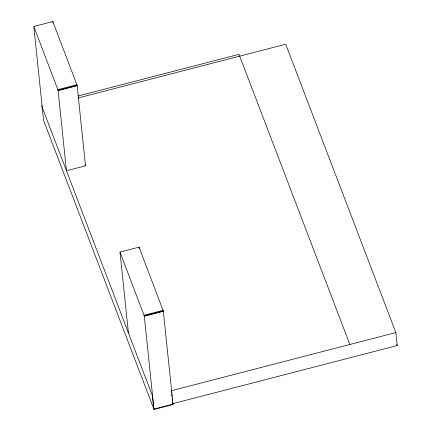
<?xml version="1.0" encoding="UTF-8"?>
<svg xmlns="http://www.w3.org/2000/svg" width="431" height="431" viewBox="0 0 431 431"><rect width="100%" height="100%" fill="white"/><g stroke="black" fill="none" stroke-linecap="round" stroke-linejoin="round"><path stroke-width="0.65" d="M33.812 26.48L52.846 21.55L77.111 85.354L85.489 165.822L66.455 170.751L58.077 90.284L33.812 26.48L42.233 107.341M57.829 89.632L76.863 84.702M58.077 90.284L77.111 85.354M58.115 90.661L77.149 85.731M78.016 96.021L239.006 54.338L349.859 344.498M78.016 98.004L285.71 44.226L395.873 332.581L397.188 345.554L172.723 403.669L173.046 404.52L154.012 409.45L43.52 120.244L42.206 107.276M128.422 332.953L120.001 252.087L139.035 247.157L163.301 310.961L173.046 404.52M144.019 315.239L163.053 310.309M154.012 409.45L144.266 315.891L163.301 310.961M144.31 316.268L163.344 311.338M171.269 390.739L395.873 332.581M153.969 409.067L173.003 404.143M396.709 344.299L397.188 345.554M85.009 164.567L85.489 165.822M41.516 105.471L152.369 395.631L153.689 408.604M120.001 252.087L144.266 315.891M139.035 247.157L139.175 248.493M52.846 21.55L52.986 22.886M171.403 390.702L171.603 392.646M171.732 393.945L171.996 396.536M172.195 398.486L172.395 400.431M172.589 402.376L172.723 403.669"/></g></svg>
